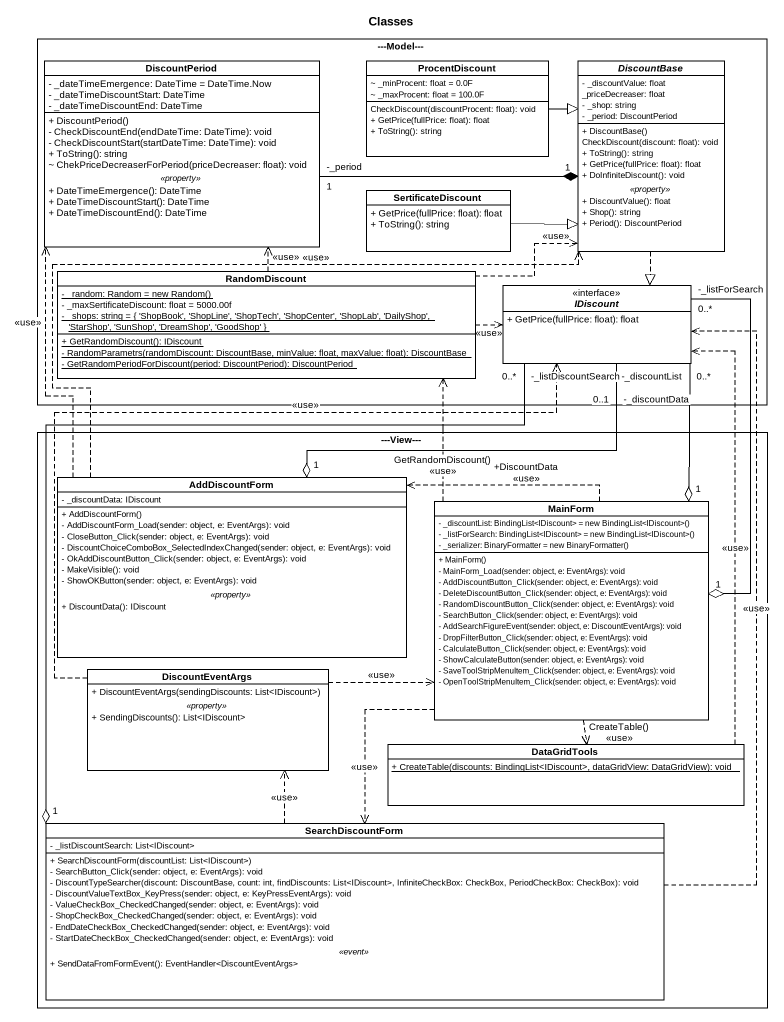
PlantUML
@startuml
title Classes
hide circle
hide empty members
skinparam classAttributeIconSize 0
rectangle "~---Model~---" as Model {
  class DiscountPeriod {
    - _dateTimeEmergence: DateTime = DateTime.Now
    - _dateTimeDiscountStart: DateTime
    - _dateTimeDiscountEnd: DateTime
    --
    + DiscountPeriod()
    - CheckDiscountEnd(endDateTime: DateTime): void
    - CheckDiscountStart(startDateTime: DateTime): void
    + ToString(): string
    ~ ChekPriceDecreaserForPeriod(priceDecreaser: float): void
    .. <<property>> ..
    + DateTimeEmergence(): DateTime
    + DateTimeDiscountStart(): DateTime
    + DateTimeDiscountEnd(): DateTime
  }
  class ProcentDiscount {
    ~ _minProcent: float = 0.0F
    ~ _maxProcent: float = 100.0F
    CheckDiscount(discountProcent: float): void
    + GetPrice(fullPrice: float): float
    + ToString(): string
  }
  abstract class DiscountBase {
    - _discountValue: float
    _priceDecreaser: float
    - _shop: string
    - _period: DiscountPeriod
    --
    + DiscountBase()
    CheckDiscount(discount: float): void
    + ToString(): string
    + GetPrice(fullPrice: float): float
    + DoInfiniteDiscount(): void
    .. <<property>> ..
    + DiscountValue(): float
    + Shop(): string
    + Period(): DiscountPeriod
  }
  class SertificateDiscount {
    + GetPrice(fullPrice: float): float
    + ToString(): string
  }
  class RandomDiscount {
    {static} {field} - _random: Random = new Random()
    - _maxSertificateDiscount: float = 5000.00f
    {static} - _shops: string = { 'ShopBook', 'ShopLine', 'ShopTech', 'ShopCenter', 'ShopLab', 'DailyShop', 'StarShop', 'SunShop', 'DreamShop', 'GoodShop' }
    {static} + GetRandomDiscount(): IDiscount
    {static} - RandomParametrs(randomDiscount: DiscountBase, minValue: float, maxValue: float): DiscountBase
    {static} - GetRandomPeriodForDiscount(period: DiscountPeriod): DiscountPeriod
  }
  interface IDiscount {
    + GetPrice(fullPrice: float): float
  }
}
rectangle "~---View~---" as View {
  class AddDiscountForm {
    - _discountData: IDiscount
    --
    + AddDiscountForm()
    - AddDiscountForm_Load(sender: object, e: EventArgs): void
    - CloseButton_Click(sender: object, e: EventArgs): void
    - DiscountChoiceСomboBox_SelectedIndexChanged(sender: object, e: EventArgs): void
    - OkAddDiscountButton_Click(sender: object, e: EventArgs): void
    - MakeVisible(): void
    - ShowOKButton(sender: object, e: EventArgs): void
    .. <<property>> ..
    + DiscountData(): IDiscount
  }
  class MainForm {
    {field} - _discountList: BindingList<IDiscount> = new BindingList<IDiscount>()
    {field} - _listForSearch: BindingList<IDiscount> = new BindingList<IDiscount>()
    {field} - _serializer: BinaryFormatter = new BinaryFormatter()
    + MainForm()
    - MainForm_Load(sender: object, e: EventArgs): void
    - AddDiscountButton_Click(sender: object, e: EventArgs): void
    - DeleteDiscountButton_Click(sender: object, e: EventArgs): void
    - RandomDiscountButton_Click(sender: object, e: EventArgs): void
    - SearchButton_Click(sender: object, e: EventArgs): void
    - AddSearchFigureEvent(sender: object, e: DiscountEventArgs): void
    - DropFilterButton_Click(sender: object, e: EventArgs): void
    - CalculateButton_Click(sender: object, e: EventArgs): void
    - ShowCalculateButton(sender: object, e: EventArgs): void
    - SaveToolStripMenuItem_Click(sender: object, e: EventArgs): void
    - OpenToolStripMenuItem_Click(sender: object, e: EventArgs): void
  }
  class DiscountEventArgs {
    + DiscountEventArgs(sendingDiscounts: List<IDiscount>)
    .. <<property>> ..
    + SendingDiscounts(): List<IDiscount>
  }
  class DataGridTools {
    {static} + CreateTable(discounts: BindingList<IDiscount>, dataGridView: DataGridView): void
  }
  class SearchDiscountForm {
    - _listDiscountSearch: List<IDiscount>
    --
    + SearchDiscountForm(discountList: List<IDiscount>)
    - SearchButton_Click(sender: object, e: EventArgs): void
    - DiscountTypeSearcher(discount: DiscountBase, count: int, findDiscounts: List<IDiscount>, InfiniteСheckBox: CheckBox, PeriodСheckBox: CheckBox): void
    - DiscountValueTextBox_KeyPress(sender: object, e: KeyPressEventArgs): void
    - ValueCheckBox_CheckedChanged(sender: object, e: EventArgs): void
    - ShopCheckBox_CheckedChanged(sender: object, e: EventArgs): void
    - EndDateCheckBox_CheckedChanged(sender: object, e: EventArgs): void
    - StartDateCheckBox_CheckedChanged(sender: object, e: EventArgs): void
    .. <<event>> ..
    + SendDataFromFormEvent(): EventHandler<DiscountEventArgs>
  }
}
DiscountPeriod "-_period\n1" -right-* "1" DiscountBase
ProcentDiscount -right-|> DiscountBase
DiscountBase ..|> IDiscount
SertificateDiscount -right-|> DiscountBase
RandomDiscount .up.> DiscountPeriod : <<use>>
RandomDiscount .right.> DiscountBase : <<use>>
RandomDiscount .right.> IDiscount : <<use>>
IDiscount "-_discountData\n0..1" --o "1" AddDiscountForm
IDiscount "-_discountList\n0..*" --o "1" MainForm
IDiscount "-_listForSearch\n0..*" --o "1" MainForm
IDiscount "-_listDiscountSearch\n0..*" --o "1" SearchDiscountForm
AddDiscountForm .up.> DiscountPeriod : <<use>>
AddDiscountForm .up.> DiscountBase : <<use>>
MainForm .up.> RandomDiscount : GetRandomDiscount()\n<<use>>
MainForm .left.> AddDiscountForm : +DiscountData\n<<use>>
MainForm ..> DataGridTools : CreateTable()\n<<use>>
MainForm ..> SearchDiscountForm : <<use>>
DiscountEventArgs .up.> IDiscount : <<use>>
DiscountEventArgs .right.> MainForm : <<use>>
DataGridTools .up.> IDiscount : <<use>>
SearchDiscountForm .up.> IDiscount : <<use>>
SearchDiscountForm .up.> DiscountEventArgs : <<use>>
@enduml
